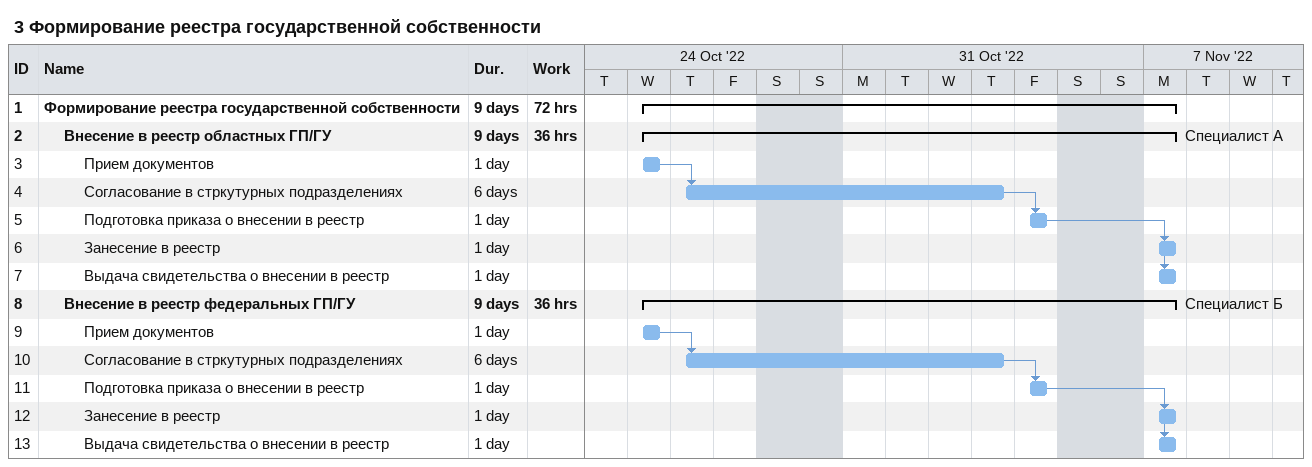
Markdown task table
3 Формирование реестра государственной собственности

| ID | Level | Task | Duration | Start | Finish | Predecessors | Resources | Work (h) |
|---|---|---|---|---|---|---|---|---|
| 1 | 1 | **Формирование реестра государственной собственности** | 9d | 2022-10-26 | 2022-11-07 |  |  | 72 |
| 2 | 2 | **Внесение в реестр областных ГП/ГУ** | 9d | 2022-10-26 | 2022-11-07 |  | Специалист А | 36 |
| 3 | 3 | Прием документов | 1d | 2022-10-26 | 2022-10-26 |  |  |  |
| 4 | 3 | Согласование в стркутурных подразделениях | 6d | 2022-10-27 | 2022-11-03 | 3 |  |  |
| 5 | 3 | Подготовка приказа о внесении в реестр | 1d | 2022-11-04 | 2022-11-04 | 4 |  |  |
| 6 | 3 | Занесение в реестр | 1d | 2022-11-07 | 2022-11-07 | 5 |  |  |
| 7 | 3 | Выдача свидетельства о внесении в реестр | 1d | 2022-11-07 | 2022-11-07 | 5 |  |  |
| 8 | 2 | **Внесение в реестр федеральных ГП/ГУ** | 9d | 2022-10-26 | 2022-11-07 |  | Специалист Б | 36 |
| 9 | 3 | Прием документов | 1d | 2022-10-26 | 2022-10-26 |  |  |  |
| 10 | 3 | Согласование в стркутурных подразделениях | 6d | 2022-10-27 | 2022-11-03 | 9 |  |  |
| 11 | 3 | Подготовка приказа о внесении в реестр | 1d | 2022-11-04 | 2022-11-04 | 10 |  |  |
| 12 | 3 | Занесение в реестр | 1d | 2022-11-07 | 2022-11-07 | 11 |  |  |
| 13 | 3 | Выдача свидетельства о внесении в реестр | 1d | 2022-11-07 | 2022-11-07 | 11 |  |  |
